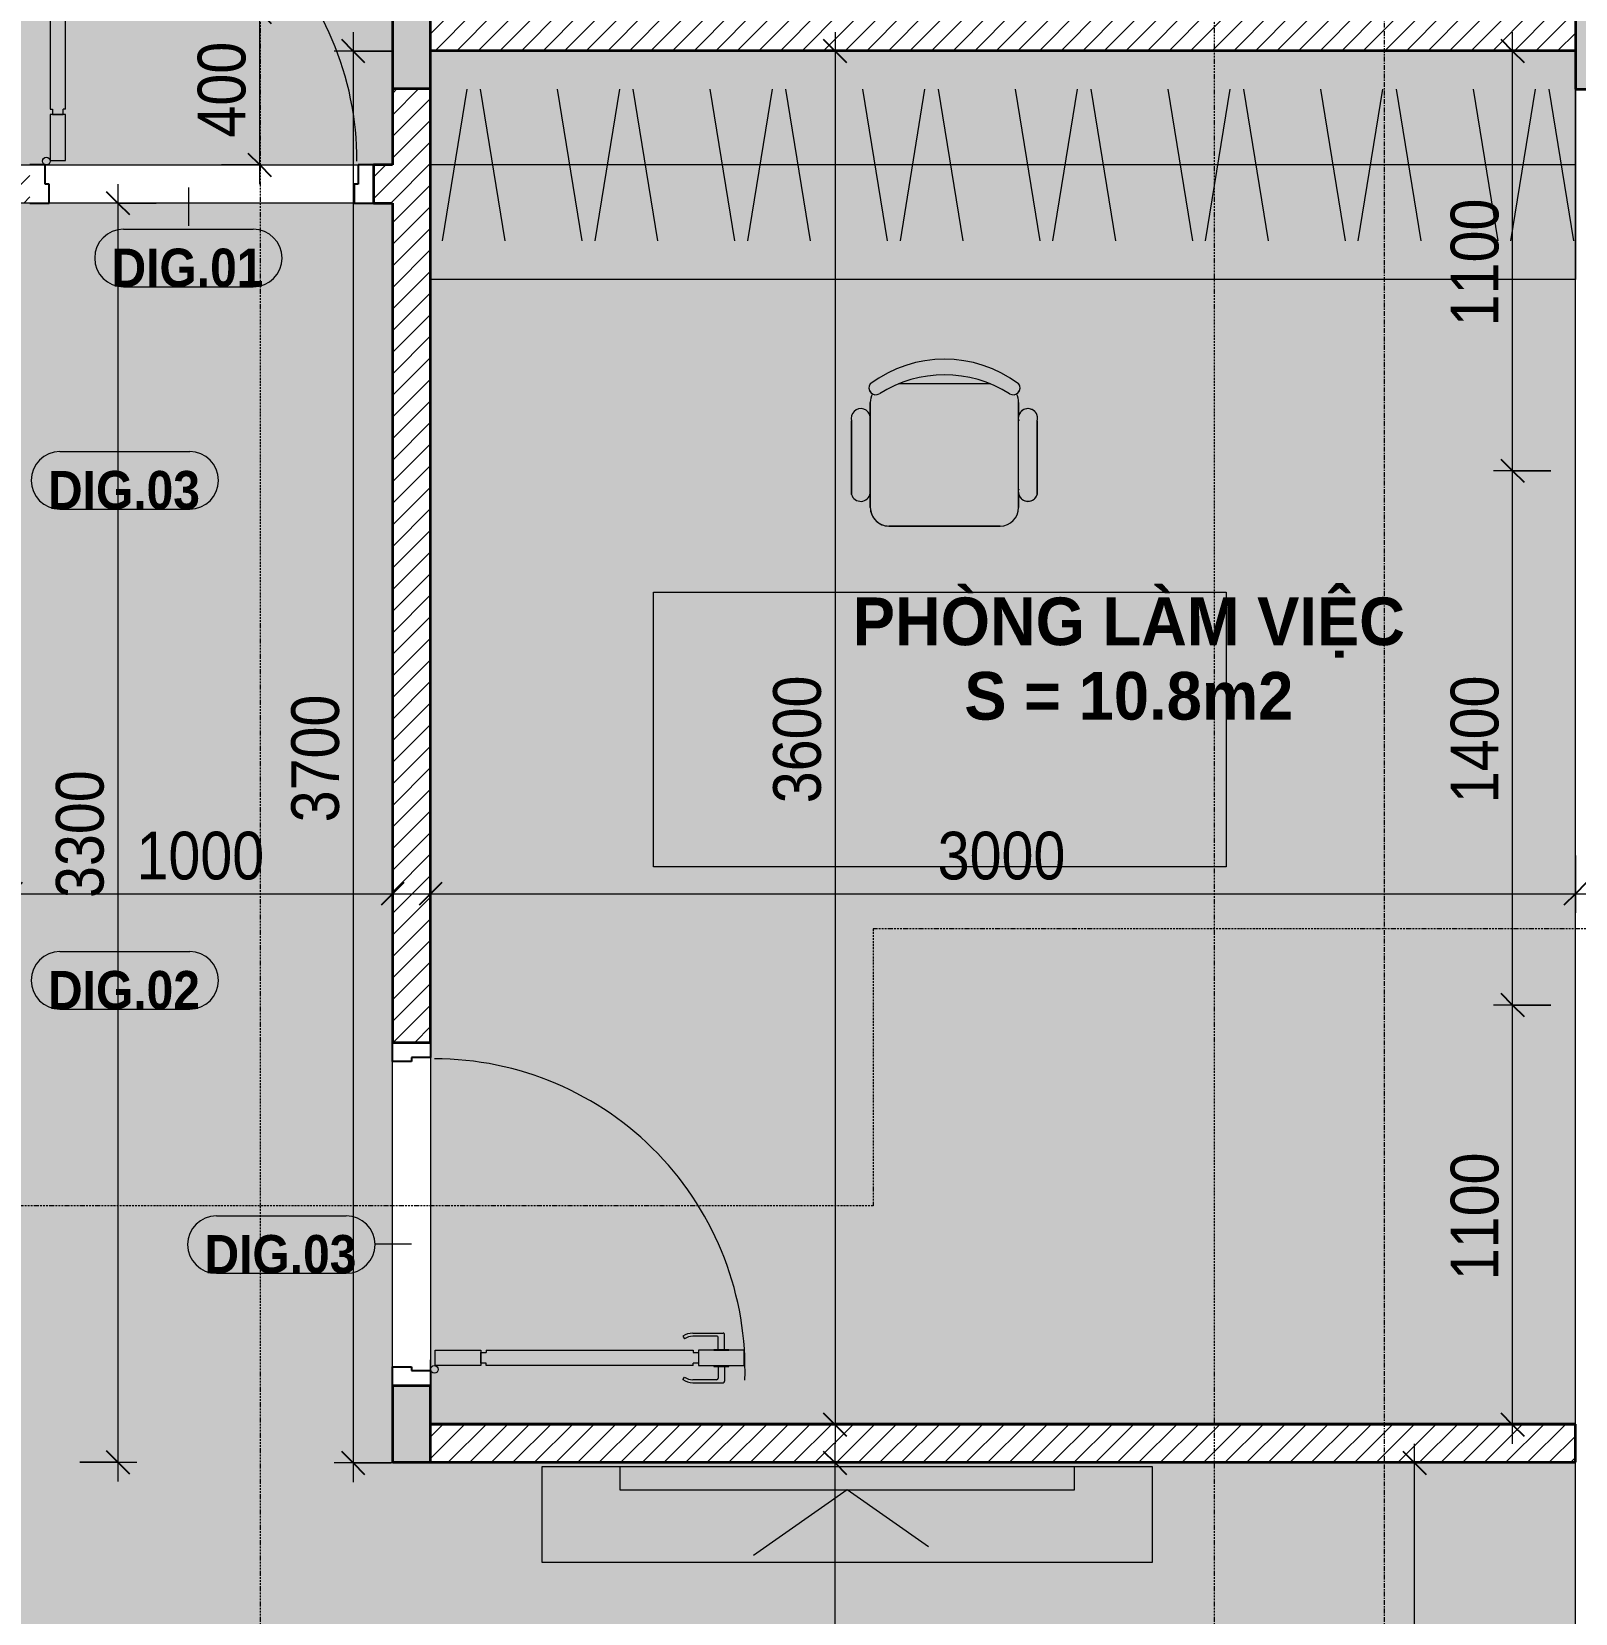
# Model space of a CAD drawing. Header units: millimetres. Extents: x 42054 to 236235, y 253 to 78637.
# Drawn here: x 49207 to 53253, y 64441 to 68586 of the extents above; entities that cross this region are included whole.
import ezdxf

# ---------------------------------------------------------------- set-up
doc = ezdxf.new("R2010")
doc.units = ezdxf.units.MM
doc.linetypes.add('Dash Dot 3_16_', pattern=[7.9375, 4.7625, -1.5875, 0, -1.5875])
doc.linetypes.add('Grid Line', pattern=[22.225, 12.7, -3.175, 3.175, -3.175])
for name, color, linetype, lineweight in [('0-1', 7, 'Continuous', 5), ('A-ANNO-DIMS', 211, 'Continuous', 9), ('A-ANNO-DIMS-50', 211, 'Continuous', 9), ('A-DETL-GENF-1', 7, 'Continuous', 18), ('A-DETL-GENF-5', 9, 'Continuous', 18), ('A-DETL-MEDM', 33, 'Continuous', 35), ('A-DETL-THIN', 151, 'Continuous', 18), ('A-DOOR', 31, 'Continuous', 18), ('A-DOOR-1', 7, 'Continuous', 18), ('A-DOOR-3', 10, 'Continuous', 25), ('A-DOOR-IDEN', 31, 'Continuous', 9), ('A-FLOR-2', 7, 'Continuous', 18), ('A-WALL-2', 250, 'Continuous', 35), ('A-WALL-3', 7, 'Continuous', 18), ('A-WALL-PATT-1', 9, 'Continuous', 18), ('G-ANNO-SYMB-1', 111, 'Dash Dot 3_16_', 18), ('G-ANNO-TEXT-1', 7, 'Continuous', 9), ('I-FURN', 30, 'Continuous', 18), ('I-FURN-1', 253, 'Continuous', 18), ('S-GRID-1', 1, 'Grid Line', 9)]:
    doc.layers.add(name, color=color, linetype=linetype, lineweight=lineweight)
doc.styles.add('Arial_B', font='arialbd.ttf', dxfattribs={"width": 0.9, "height": 100})
doc.styles.add('Arial_B_1', font='arialbd.ttf', dxfattribs={"width": 0.95, "height": 125})
doc.styles.add('UTM Avo', font='', dxfattribs={"width": 0.9, "height": 125})
doc.styles.get('UTM Avo').set_extended_font_data('UTM Avo')
doc.dimstyles.new('1_Dim_chi_tiet_2_5', dxfattribs={"dimscale": 304.8, "dimtxt": 124.912619, "dimasz": 0.19685, "dimexe": 0.164042, "dimexo": 0.0625, "dimgap": 0.016404, "dimtad": 1, "dimdec": 0, "dimrnd": 5, "dimzin": 0, "dimdsep": 46, "dimtxsty": 'UTM Avo', "dimblk1": 'OBLIQUE', "dimblk2": 'OBLIQUE', "dimsah": 1, "dimcen": 0.09, "dimdle": 0.164042, "dimazin": 0, "dimtfac": 1, "dimtdec": 4, "dimtix": 1, "dimtmove": 0, "dimatfit": 3, "dimfxl": 0.328084, "dimfxlon": 1, "dimtvp": 1, "dimtolj": 1, "dimtzin": 0, "dimarcsym": 2})
pattern_1 = [(45, (0, 0), (-28.284271, 28.284271), [])]

# ---------------------------------------------------------------- blocks, each defined once
blk = doc.blocks.new('DOOR_CW_01 CANH MO-PANEL KINH - DIW_01-900x2200-CỬA GỖ VÂN LAMINATE-553375-TKCS_CĂN HỘ LOẠI 1A - MẶT BẰNG')
at = {"layer": 'A-DETL-GENF-1'}
for p, q in [((-397, -182), (-397, -62)), ((-397, -62), (-357, -62)), ((-357, -62), (-357, -182)), ((-357, -182), (-397, -182)), ((-397, -196), (-391, -196)), ((-397, -738), (-397, -196)), ((-391, -196), (-391, -182)), ((-391, -182), (-363, -182)), ((-363, -182), (-363, -196)), ((-357, -196), (-363, -196)), ((-357, -196), (-357, -738)), ((-442, -737), (-442, -816.5)), ((-434, -799.5), (-434, -737)), ((-433.9, -711.2), (-427.3, -715.8)), ((-397, -738), (-391, -738)), ((-391, -752), (-391, -738)), ((-357, -738), (-363, -738)), ((-363, -738), (-363, -752)), ((-320.1, -711.2), (-326.7, -715.8)), ((-320, -799.5), (-320, -737)), ((-312, -737), (-312, -816.5)), ((-357, -752), (-397, -752)), ((-397, -752), (-397, -872)), ((-363, -752), (-391, -752)), ((-357, -872), (-357, -752)), ((-399, -820.5), (-438, -820.5)), ((-399, -803.5), (-430, -803.5)), ((-399, -792.2), (-399, -831.8)), ((-397, -792.2), (-399, -792.2)), ((-397, -792.2), (-397, -831.8)), ((-357, -792.2), (-357, -831.8)), ((-357, -792.2), (-355, -792.2)), ((-355, -792.2), (-355, -831.8)), ((-355, -803.5), (-324, -803.5)), ((-355, -820.5), (-316, -820.5)), ((-399, -831.8), (-397, -831.8)), ((-355, -831.8), (-357, -831.8)), ((-397, -872), (-357, -872))]:
    blk.add_line(p, q, dxfattribs=at)
blk.add_circle((-407, -60), 10, dxfattribs=at)
for centre, radius, start, end in [((-407, -60), 814, 268, 0), ((-397, -737), 45, 145, 180), ((-397, -737), 37, 145, 180), ((-357, -737), 37, 0, 35), ((-357, -737), 45, 360, 35), ((-438, -816.5), 4, 180, 270), ((-430, -799.5), 4, 180, 270), ((-324, -799.5), 4, 270, 0), ((-316, -816.5), 4, 270, 0)]:
    blk.add_arc(centre, radius, start, end, dxfattribs=at)
at = {"layer": 'A-DOOR-1'}
blk.add_line((-407, -50), (-382, -50), dxfattribs=at)
at = {"layer": 'A-DOOR-3'}
for p, q in [((-450, 50), (-400, 50)), ((-400, 50), (-400, 0)), ((400, 0), (400, 50)), ((400, 50), (450, 50)), ((-410, 0), (-410, -50)), ((-400, 0), (-410, 0)), ((410, 0), (400, 0)), ((410, -50), (410, 0)), ((-410, -50), (-450, -50)), ((450, -50), (410, -50))]:
    blk.add_line(p, q, dxfattribs=at)
blk = doc.blocks.new('TU DO LV A - TU DO LV A-451134-TKCS_CĂN HỘ LOẠI 1A - MẶT BẰNG')
at = {"layer": 'I-FURN'}
for p, q in [((0, 0), (3000, 0)), ((0, -498.4), (0, 0)), ((4.3, -101), (68.9, -499)), ((169, -101), (104.4, -499)), ((202.5, -101), (267.1, -499)), ((404.3, -101), (468.9, -499)), ((569, -101), (504.4, -499)), ((602.5, -101), (667.1, -499)), ((804.3, -101), (868.9, -499)), ((969, -101), (904.4, -499)), ((1002.5, -101), (1067.1, -499)), ((1204.3, -101), (1268.9, -499)), ((1369, -101), (1304.4, -499)), ((1402.5, -101), (1467.1, -499)), ((1604.3, -101), (1668.9, -499)), ((1769, -101), (1704.4, -499)), ((1802.5, -101), (1867.1, -499)), ((2004.3, -101), (2068.9, -499)), ((2169, -101), (2104.4, -499)), ((2202.5, -101), (2267.1, -499)), ((2404.3, -101), (2468.9, -499)), ((2569, -101), (2504.4, -499)), ((2602.5, -101), (2667.1, -499)), ((2804.3, -101), (2868.9, -499)), ((2969, -101), (2904.4, -499)), ((0, -300), (3000, -300))]:
    blk.add_line(p, q, dxfattribs=at)
at = {"layer": 'I-FURN-1'}
for p, q in [((0, 0), (3000, 0)), ((0, -498.4), (0, 0))]:
    blk.add_line(p, q, dxfattribs=at)
blk = doc.blocks.new('BAN LV A - BAN LV A_dwg_ban hoc2-348006-TKCS_CĂN HỘ LOẠI 1A - MẶT BẰNG')
at = {"layer": 'I-FURN'}
for p, q in [((145.8, 437.4), (-145.8, 437.4)), ((-194.4, 388.8), (-194.4, 113.4)), ((194.4, 113.4), (194.4, 388.8)), ((-243, 354.4), (-243, 162)), ((194.4, 351.4), (194.4, 150.8)), ((243.7, 162), (243.7, 354.4)), ((-120.5, 64.8), (120.5, 64.8))]:
    blk.add_line(p, q, dxfattribs=at)
at = {"layer": 'I-FURN', "flags": 128}
blk.add_lwpolyline([(-737.8, 610.5), (-737.8, 1330.5), (-154.9, 1330.5), (762.2, 1330.5), (762.2, 610.5)], close=True, dxfattribs=at)
at = {"layer": 'I-FURN'}
for centre, radius, start, end in [((-145.8, 388.8), 48.6, 90, 180), ((145.8, 388.8), 48.6, 360, 90), ((-218.7, 347.3), 25.3, 343.7398, 163.7398), ((219.4, 347.3), 25.3, 16.2602, 170.7054), ((-218.7, 154.9), 25.3, 163.7398, 16.2602), ((219.4, 154.9), 25.3, 189.2946, 16.2602), ((-180.2, 75.4), 17.8, 57.9726, 216.6901), ((-145.8, 113.4), 48.6, 180, 207.5844), ((0, 359.3), 318.2, 237.5758, 302.4242), ((180.2, 75.4), 17.8, 323.3099, 122.0274), ((145.8, 113.4), 48.6, 332.4156, 0), ((0, 324), 324, 233.1301, 306.8699)]:
    blk.add_arc(centre, radius, start, end, dxfattribs=at)
blk = doc.blocks.new('BAN LV A - BAN LV A_dwg-348005-TKCS_CĂN HỘ LOẠI 1A - MẶT BẰNG')
at = {"extrusion": (0, 0, -1), "zscale": -1, "rotation": 180}
blk.add_blockref('BAN LV A - BAN LV A_dwg_ban hoc2-348006-TKCS_CĂN HỘ LOẠI 1A - MẶT BẰNG', (-729, 1383.7), dxfattribs=at)
blk = doc.blocks.new('BAN LV A - BAN LV A-401069-TKCS_CĂN HỘ LOẠI 1A - MẶT BẰNG')
at = {"layer": 'I-FURN-1'}
for p, q in [((-8.8, -53.2), (1491.2, -53.2)), ((-8.8, -773.2), (-8.8, -53.2)), ((1491.2, -53.2), (1491.2, -773.2)), ((1491.2, -773.2), (-8.8, -773.2)), ((583.2, -946.3), (874.8, -946.3)), ((486, -1221.7), (486, -1029.3)), ((534.6, -1029.3), (534.6, -994.9)), ((923.4, -994.9), (923.4, -1032.3)), ((972.7, -1029.3), (972.7, -1221.7)), ((534.6, -1270.3), (534.6, -1235.9)), ((923.4, -1232.9), (923.4, -1270.3))]:
    blk.add_line(p, q, dxfattribs=at)
for centre, radius, start, end in [((583.2, -994.9), 48.6, 90, 180), ((874.8, -994.9), 48.6, 0, 90), ((510.3, -1036.4), 25.3, 16.2602, 163.7398), ((948.4, -1036.4), 25.3, 16.2602, 170.7054), ((510.3, -1228.8), 25.3, 163.7398, 343.7398), ((948.4, -1228.8), 25.3, 189.2946, 16.2602), ((583.2, -1270.3), 48.6, 180, 207.5844), ((874.8, -1270.3), 48.6, 332.4156, 0), ((548.9, -1308.3), 17.8, 119.404, 216.6901), ((729, -1059.7), 324, 233.1301, 306.8699), ((909.2, -1308.3), 17.8, 323.3099, 60.596)]:
    blk.add_arc(centre, radius, start, end, dxfattribs=at)
at = {"extrusion": (0, 0, -1), "zscale": -1, "rotation": 180}
blk.add_blockref('BAN LV A - BAN LV A_dwg-348005-TKCS_CĂN HỘ LOẠI 1A - MẶT BẰNG', (0, 0), dxfattribs=at)
blk = doc.blocks.new('RES_BAN AN - RES_BAN AN-850638-TKCS_CĂN HỘ LOẠI 1A - MẶT BẰNG')
at = {"layer": 'I-FURN-1'}
for p, q in [((1600, 0), (0, 0)), ((0, 0), (0, -250)), ((1600, -250), (1600, 0)), ((0, -250), (1600, -250))]:
    blk.add_line(p, q, dxfattribs=at)
blk = doc.blocks.new('KE TIVI-2 - KE TIVI-2-842843-TKCS_CĂN HỘ LOẠI 1A - MẶT BẰNG')
at = {"layer": 'I-FURN-1'}
for p, q in [((-595.6, 0), (-595.6, -60)), ((595.6, 0), (-595.6, 0)), ((595.6, -60), (595.6, 0)), ((-595.6, -60), (595.6, -60)), ((0, -60), (-245.7, -232.1)), ((213, -209.1), (0, -60))]:
    blk.add_line(p, q, dxfattribs=at)
blk = doc.blocks.new('DOOR_CW_01 CANH MO-PANEL KINH - DIG_01-900x2200-CỬA NHÔM KÍNH-400868-TKCS_CĂN HỘ LOẠI 1A - MẶT BẰNG')
at = {"layer": 'A-DETL-GENF-1'}
for p, q in [((-397, 872), (-357, 872)), ((-397, 752), (-397, 872)), ((-357, 872), (-357, 752)), ((-399, 831.8), (-397, 831.8)), ((-399, 792.2), (-399, 831.8)), ((-397, 792.2), (-397, 831.8)), ((-357, 792.2), (-357, 831.8)), ((-355, 831.8), (-357, 831.8)), ((-355, 792.2), (-355, 831.8)), ((-442, 737), (-442, 816.5)), ((-399, 820.5), (-438, 820.5)), ((-434, 799.5), (-434, 737)), ((-399, 803.5), (-430, 803.5)), ((-397, 792.2), (-399, 792.2)), ((-357, 792.2), (-355, 792.2)), ((-355, 820.5), (-316, 820.5)), ((-355, 803.5), (-324, 803.5)), ((-320, 799.5), (-320, 737)), ((-312, 737), (-312, 816.5)), ((-357, 752), (-397, 752)), ((-363, 752), (-391, 752)), ((-391, 752), (-391, 738)), ((-363, 738), (-363, 752)), ((-433.9, 711.2), (-427.3, 715.8)), ((-397, 738), (-391, 738)), ((-397, 738), (-397, 196)), ((-357, 738), (-363, 738)), ((-357, 196), (-357, 738)), ((-320.1, 711.2), (-326.7, 715.8)), ((-397, 196), (-391, 196)), ((-357, 182), (-397, 182)), ((-397, 182), (-397, 62)), ((-391, 196), (-391, 182)), ((-391, 182), (-363, 182)), ((-357, 196), (-363, 196)), ((-363, 182), (-363, 196)), ((-357, 62), (-357, 182)), ((-397, 62), (-357, 62))]:
    blk.add_line(p, q, dxfattribs=at)
blk.add_circle((-407, 60), 10, dxfattribs=at)
for centre, radius, start, end in [((-407, 60), 814, 360, 92), ((-438, 816.5), 4, 90, 180), ((-430, 799.5), 4, 90, 180), ((-324, 799.5), 4, 360, 90), ((-316, 816.5), 4, 0, 90), ((-397, 737), 45, 180, 215), ((-397, 737), 37, 180, 215), ((-357, 737), 37, 325, 0), ((-357, 737), 45, 325, 0)]:
    blk.add_arc(centre, radius, start, end, dxfattribs=at)
at = {"layer": 'A-DOOR-1'}
blk.add_line((-407, 50), (-382, 50), dxfattribs=at)
at = {"layer": 'A-DOOR-3'}
for p, q in [((-410, 50), (-450, 50)), ((-410, 0), (-410, 50)), ((450, 50), (410, 50)), ((410, 50), (410, 0)), ((-400, 0), (-410, 0)), ((-400, -50), (-400, 0)), ((410, 0), (400, 0)), ((400, 0), (400, -50)), ((-450, -50), (-400, -50)), ((400, -50), (450, -50))]:
    blk.add_line(p, q, dxfattribs=at)
blk = doc.blocks.new('NCV_TKTC_TANG 1_rvt-1-TKCS_CĂN HỘ LOẠI 1A - MẶT BẰNG')
at = {"layer": 'A-WALL-PATT-1'}
h = blk.add_hatch(dxfattribs=at)
h.set_pattern_fill('FP_1', color=256, style=0, pattern_type=2)
h.set_pattern_definition(pattern_1)
h.paths.add_polyline_path([(52896.9, 68536.9), (53252.6, 68536.9), (53252.6, 68636.9), (50252.6, 68636.9), (50252.6, 68536.9), (52627.6, 68536.9)])
h = blk.add_hatch(dxfattribs=at)
h.set_pattern_fill('FP_1', color=256, style=0, pattern_type=2)
h.set_pattern_definition(pattern_1)
h.paths.add_polyline_path([(50252.5, 65937.4), (50252.6, 65937.4), (50252.5, 68436.9), (50152.6, 68436.9), (50153, 65937.4)])
h = blk.add_hatch(dxfattribs=at)
h.set_pattern_fill('FP_1', color=256, style=0, pattern_type=2)
h.set_pattern_definition(pattern_1)
h.paths.add_polyline_path([(50152.6, 68136.9), (50152.4, 68236.9), (50102.6, 68236.9), (50102.6, 68136.9), (50123.2, 68136.9)])
h.paths.add_polyline_path([(49152.9, 68136.9), (49202.6, 68136.9), (49202.6, 68236.9), (49152.6, 68236.9), (49152.6, 68136.9)])
h = blk.add_hatch(dxfattribs=at)
h.set_pattern_fill('FP_1', color=256, style=0, pattern_type=2)
h.set_pattern_definition(pattern_1)
h.paths.add_polyline_path([(52602.5, 64836.9), (53252.6, 64836.9), (53252.6, 64936.9), (50252.6, 64936.9), (50252.6, 64836.9), (52522.1, 64836.9)])
at = {"layer": 'A-FLOR-2'}
for p, q in [((50052.6, 68136.9), (49252.6, 68136.9)), ((53252.6, 64936.9), (53252.6, 67936.9)), ((50152.6, 65087.4), (50152.6, 65887.4)), ((50252.6, 65897.4), (50252.6, 65077.4)), ((53252.6, 61961.9), (53252.6, 64836.9))]:
    blk.add_line(p, q, dxfattribs=at)
at = {"layer": 'A-WALL-2'}
for p, q in [((50252.6, 68536.9), (53252.6, 68536.9)), ((50152.6, 68436.9), (50152.6, 68236.9)), ((50252.6, 65937.4), (50252.6, 68436.9)), ((50152.6, 68236.9), (50102.6, 68236.9)), ((50102.6, 68236.9), (50102.6, 68136.9)), ((50102.6, 68136.9), (50152.6, 68136.9)), ((50152.6, 68136.9), (50152.6, 65937.4)), ((50152.6, 65937.4), (50252.6, 65937.4)), ((53252.6, 64936.9), (50252.6, 64936.9)), ((53252.6, 64836.9), (53252.6, 64936.9)), ((50252.6, 64836.9), (53252.6, 64836.9))]:
    blk.add_line(p, q, dxfattribs=at)
at = {"layer": 'A-WALL-3'}
for p, q in [((49242.6, 68236.9), (50062.6, 68236.9)), ((50052.6, 68136.9), (49252.6, 68136.9)), ((50152.6, 65087.4), (50152.6, 65887.4)), ((50252.6, 65897.4), (50252.6, 65077.4))]:
    blk.add_line(p, q, dxfattribs=at)
at = {"layer": 'A-DOOR'}
blk.add_blockref('DOOR_CW_01 CANH MO-PANEL KINH - DIG_01-900x2200-CỬA NHÔM KÍNH-400868-TKCS_CĂN HỘ LOẠI 1A - MẶT BẰNG', (49652.6, 68186.9), dxfattribs=at)
at = {"layer": 'A-DOOR', "rotation": 90.00000000000118}
blk.add_blockref('DOOR_CW_01 CANH MO-PANEL KINH - DIW_01-900x2200-CỬA GỖ VÂN LAMINATE-553375-TKCS_CĂN HỘ LOẠI 1A - MẶT BẰNG', (50202.6, 65487.4), dxfattribs=at)
at = {"layer": 'I-FURN', "rotation": 180}
for name, p in [('TU DO LV A - TU DO LV A-451134-TKCS_CĂN HỘ LOẠI 1A - MẶT BẰNG', (53252.6, 67936.9)), ('BAN LV A - BAN LV A-401069-TKCS_CĂN HỘ LOẠI 1A - MẶT BẰNG', (52328.3, 66344.2))]:
    blk.add_blockref(name, p, dxfattribs=at)
at = {"layer": 'I-FURN'}
for name, p in [('RES_BAN AN - RES_BAN AN-850638-TKCS_CĂN HỘ LOẠI 1A - MẶT BẰNG', (50544.3, 64824.9)), ('KE TIVI-2 - KE TIVI-2-842843-TKCS_CĂN HỘ LOẠI 1A - MẶT BẰNG', (51344.3, 64824.9))]:
    blk.add_blockref(name, p, dxfattribs=at)
blk = doc.blocks.new('DIMBLOCK15-TKCS_CĂN HỘ LOẠI 1A - MẶT BẰNG')
at = {"layer": 'A-ANNO-DIMS-50'}
for p, q in [((51312.6, 61786.9), (51312.6, 64885.3)), ((51212.6, 64835.3), (51362.6, 64835.3)), ((51312.6, 64835.3), (51212.6, 64835.3)), ((51212.6, 61836.9), (51362.6, 61836.9)), ((51312.6, 61836.9), (51212.6, 61836.9))]:
    blk.add_line(p, q, dxfattribs=at)
at = {"layer": 'A-ANNO-DIMS-50', "lineweight": 25}
for p, q in [((51312.6, 64835.3), (51282.6, 64865.3)), ((51312.6, 64835.3), (51342.6, 64805.3)), ((51312.6, 61836.9), (51282.6, 61866.9)), ((51312.6, 61836.9), (51342.6, 61806.9))]:
    blk.add_line(p, q, dxfattribs=at)
at = {"layer": 'A-ANNO-DIMS-50', "color": 0, "insert": (51150.3, 63164.9), "char_height": 125, "width": 410.824, "attachment_point": 1, "rotation": 90, "line_spacing_factor": 1.110334, "style": 'UTM Avo'}
blk.add_mtext('3000', dxfattribs=at)
blk = doc.blocks.new('_Oblique')
at = {"color": 0, "linetype": 'ByBlock', "lineweight": -2}
blk.add_line((-0.5, -0.5), (0.5, 0.5), dxfattribs=at)
blk = doc.blocks.new('DIMBLOCK16-TKCS_CĂN HỘ LOẠI 1A - MẶT BẰNG')
at = {"layer": 'A-ANNO-DIMS-50'}
for p, q in [((49152.9, 66427.1), (49152.9, 66277.1)), ((49152.9, 66327.1), (49152.9, 66427.1)), ((50153, 66427.1), (50153, 66277.1)), ((50153, 66327.1), (50153, 66427.1)), ((49102.9, 66327.1), (50203, 66327.1))]:
    blk.add_line(p, q, dxfattribs=at)
at = {"layer": 'A-ANNO-DIMS-50', "lineweight": 25}
for p, q in [((49152.9, 66327.1), (49122.9, 66297.1)), ((49152.9, 66327.1), (49182.9, 66357.1)), ((50153, 66327.1), (50123, 66297.1)), ((50153, 66327.1), (50183, 66357.1))]:
    blk.add_line(p, q, dxfattribs=at)
at = {"layer": 'A-ANNO-DIMS-50', "color": 0, "insert": (49481.8, 66489.5), "char_height": 125, "width": 410.824, "attachment_point": 1, "line_spacing_factor": 1.110334, "style": 'UTM Avo'}
blk.add_mtext('1000', dxfattribs=at)
blk = doc.blocks.new('DIMBLOCK18-TKCS_CĂN HỘ LOẠI 1A - MẶT BẰNG')
at = {"layer": 'A-ANNO-DIMS-50'}
for p, q in [((50252.5, 66427.1), (50252.5, 66277.1)), ((50252.5, 66327.1), (50252.5, 66427.1)), ((53252.6, 66427.1), (53252.6, 66277.1)), ((53252.6, 66327.1), (53252.6, 66427.1)), ((50202.5, 66327.1), (53302.6, 66327.1))]:
    blk.add_line(p, q, dxfattribs=at)
at = {"layer": 'A-ANNO-DIMS-50', "lineweight": 25}
for p, q in [((50252.5, 66327.1), (50222.5, 66297.1)), ((50252.5, 66327.1), (50282.5, 66357.1)), ((53252.6, 66327.1), (53222.6, 66297.1)), ((53252.6, 66327.1), (53282.6, 66357.1))]:
    blk.add_line(p, q, dxfattribs=at)
at = {"layer": 'A-ANNO-DIMS-50', "color": 0, "insert": (51581.4, 66489.5), "char_height": 125, "width": 410.824, "attachment_point": 1, "line_spacing_factor": 1.110334, "style": 'UTM Avo'}
blk.add_mtext('3000', dxfattribs=at)
blk = doc.blocks.new('DIMBLOCK26-TKCS_CĂN HỘ LOẠI 1A - MẶT BẰNG')
at = {"layer": 'A-ANNO-DIMS-50', "lineweight": 25}
for p, q in [((51312.6, 68535.3), (51282.6, 68565.3)), ((51312.6, 68535.3), (51342.6, 68505.3)), ((51312.6, 64935.3), (51282.6, 64965.3)), ((51312.6, 64935.3), (51342.6, 64905.3))]:
    blk.add_line(p, q, dxfattribs=at)
at = {"layer": 'A-ANNO-DIMS-50'}
for p, q in [((51312.6, 68585.3), (51312.6, 64885.3)), ((51412.6, 68535.3), (51262.6, 68535.3)), ((51312.6, 68535.3), (51412.6, 68535.3)), ((51412.6, 64935.3), (51262.6, 64935.3)), ((51312.6, 64935.3), (51412.6, 64935.3))]:
    blk.add_line(p, q, dxfattribs=at)
at = {"layer": 'A-ANNO-DIMS-50', "color": 0, "insert": (51150.3, 66564.1), "char_height": 125, "width": 410.824, "attachment_point": 1, "rotation": 90, "line_spacing_factor": 1.110334, "style": 'UTM Avo'}
blk.add_mtext('3600', dxfattribs=at)
blk = doc.blocks.new('DIMBLOCK30-TKCS_CĂN HỘ LOẠI 1A - MẶT BẰNG')
at = {"layer": 'A-ANNO-DIMS-50', "lineweight": 25}
for p, q in [((50049.8, 68535.3), (50019.8, 68565.3)), ((50049.8, 68535.3), (50079.8, 68505.3)), ((50049.8, 64835.3), (50019.8, 64865.3)), ((50049.8, 64835.3), (50079.8, 64805.3))]:
    blk.add_line(p, q, dxfattribs=at)
at = {"layer": 'A-ANNO-DIMS-50'}
for p, q in [((50049.8, 68585.3), (50049.8, 64785.3)), ((50149.8, 68535.3), (49999.8, 68535.3)), ((50049.8, 68535.3), (50149.8, 68535.3)), ((50149.8, 64835.3), (49999.8, 64835.3)), ((50049.8, 64835.3), (50149.8, 64835.3))]:
    blk.add_line(p, q, dxfattribs=at)
at = {"layer": 'A-ANNO-DIMS-50', "color": 0, "insert": (49887.4, 66514.1), "char_height": 125, "width": 410.824, "attachment_point": 1, "rotation": 90, "line_spacing_factor": 1.110334, "style": 'UTM Avo'}
blk.add_mtext('3700', dxfattribs=at)
blk = doc.blocks.new('DIMBLOCK37-TKCS_CĂN HỘ LOẠI 1A - MẶT BẰNG')
at = {"layer": 'A-ANNO-DIMS-50', "lineweight": 25}
for p, q in [((49433.1, 68136.9), (49403.1, 68166.9)), ((49433.1, 68136.9), (49463.1, 68106.9)), ((49433.1, 64836.9), (49403.1, 64866.9)), ((49433.1, 64836.9), (49463.1, 64806.9))]:
    blk.add_line(p, q, dxfattribs=at)
at = {"layer": 'A-ANNO-DIMS-50'}
for p, q in [((49433.1, 68186.9), (49433.1, 64786.9)), ((49533.1, 68136.9), (49383.1, 68136.9)), ((49433.1, 68136.9), (49533.1, 68136.9)), ((49333.1, 64836.9), (49483.1, 64836.9)), ((49433.1, 64836.9), (49333.1, 64836.9))]:
    blk.add_line(p, q, dxfattribs=at)
at = {"layer": 'A-ANNO-DIMS-50', "color": 0, "insert": (49270.7, 66315.8), "char_height": 125, "width": 410.824, "attachment_point": 1, "rotation": 90, "line_spacing_factor": 1.110334, "style": 'UTM Avo'}
blk.add_mtext('3300', dxfattribs=at)
blk = doc.blocks.new('DIMBLOCK44-TKCS_CĂN HỘ LOẠI 1A - MẶT BẰNG')
at = {"layer": 'A-ANNO-DIMS-50'}
for p, q in [((52831.3, 61961.9), (52831.3, 64885.3)), ((52731.3, 64835.3), (52881.3, 64835.3)), ((52831.3, 64835.3), (52731.3, 64835.3)), ((52731.3, 61961.9), (52881.3, 61961.9)), ((52831.3, 61961.9), (52731.3, 61961.9))]:
    blk.add_line(p, q, dxfattribs=at)
at = {"layer": 'A-ANNO-DIMS-50', "lineweight": 25}
for p, q in [((52831.3, 64835.3), (52801.3, 64865.3)), ((52831.3, 64835.3), (52861.3, 64805.3)), ((52831.3, 61961.9), (52801.3, 61991.9)), ((52831.3, 61961.9), (52861.3, 61931.9))]:
    blk.add_line(p, q, dxfattribs=at)
at = {"layer": 'A-ANNO-DIMS-50', "color": 0, "insert": (52668.9, 63227.4), "char_height": 125, "width": 410.824, "attachment_point": 1, "rotation": 90, "line_spacing_factor": 1.110334, "style": 'UTM Avo'}
blk.add_mtext('2875', dxfattribs=at)
blk = doc.blocks.new('DIMBLOCK49-TKCS_CĂN HỘ LOẠI 1A - MẶT BẰNG')
at = {"layer": 'A-ANNO-DIMS-50'}
for p, q in [((53188.2, 66035.3), (53038.2, 66035.3)), ((53088.2, 64885.3), (53088.2, 66035.3)), ((53088.2, 66035.3), (53188.2, 66035.3)), ((52988.2, 64935.3), (53138.2, 64935.3)), ((53088.2, 64935.3), (52988.2, 64935.3))]:
    blk.add_line(p, q, dxfattribs=at)
at = {"layer": 'A-ANNO-DIMS-50', "lineweight": 25}
for p, q in [((53088.2, 66035.3), (53058.2, 66065.3)), ((53088.2, 66035.3), (53118.2, 66005.3)), ((53088.2, 64935.3), (53058.2, 64965.3)), ((53088.2, 64935.3), (53118.2, 64905.3))]:
    blk.add_line(p, q, dxfattribs=at)
at = {"layer": 'A-ANNO-DIMS-50', "color": 0, "insert": (52925.9, 65314.1), "char_height": 125, "width": 410.824, "attachment_point": 1, "rotation": 90, "line_spacing_factor": 1.110334, "style": 'UTM Avo'}
blk.add_mtext('1100', dxfattribs=at)
blk = doc.blocks.new('DIMBLOCK50-TKCS_CĂN HỘ LOẠI 1A - MẶT BẰNG')
at = {"layer": 'A-ANNO-DIMS-50', "lineweight": 25}
for p, q in [((53088.2, 67435.3), (53058.2, 67465.3)), ((53088.2, 67435.3), (53118.2, 67405.3)), ((53088.2, 66035.3), (53058.2, 66065.3)), ((53088.2, 66035.3), (53118.2, 66005.3))]:
    blk.add_line(p, q, dxfattribs=at)
at = {"layer": 'A-ANNO-DIMS-50'}
for p, q in [((53188.2, 67435.3), (53038.2, 67435.3)), ((53088.2, 66035.3), (53088.2, 67435.3)), ((53088.2, 67435.3), (53188.2, 67435.3)), ((53188.2, 66035.3), (53038.2, 66035.3)), ((53088.2, 66035.3), (53188.2, 66035.3))]:
    blk.add_line(p, q, dxfattribs=at)
at = {"layer": 'A-ANNO-DIMS-50', "color": 0, "insert": (52925.9, 66564.1), "char_height": 125, "width": 410.824, "attachment_point": 1, "rotation": 90, "line_spacing_factor": 1.110334, "style": 'UTM Avo'}
blk.add_mtext('1400', dxfattribs=at)
blk = doc.blocks.new('DIMBLOCK51-TKCS_CĂN HỘ LOẠI 1A - MẶT BẰNG')
at = {"layer": 'A-ANNO-DIMS-50', "lineweight": 25}
for p, q in [((53088.2, 68535.3), (53058.2, 68565.3)), ((53088.2, 68535.3), (53118.2, 68505.3)), ((53088.2, 67435.3), (53058.2, 67465.3)), ((53088.2, 67435.3), (53118.2, 67405.3))]:
    blk.add_line(p, q, dxfattribs=at)
at = {"layer": 'A-ANNO-DIMS-50'}
for p, q in [((53088.2, 67435.3), (53088.2, 68585.3)), ((52988.2, 68535.3), (53138.2, 68535.3)), ((53088.2, 68535.3), (52988.2, 68535.3)), ((53188.2, 67435.3), (53038.2, 67435.3)), ((53088.2, 67435.3), (53188.2, 67435.3))]:
    blk.add_line(p, q, dxfattribs=at)
at = {"layer": 'A-ANNO-DIMS-50', "color": 0, "insert": (52925.9, 67814.1), "char_height": 125, "width": 410.824, "attachment_point": 1, "rotation": 90, "line_spacing_factor": 1.110334, "style": 'UTM Avo'}
blk.add_mtext('1100', dxfattribs=at)
blk = doc.blocks.new('DIMBLOCK52-TKCS_CĂN HỘ LOẠI 1A - MẶT BẰNG')
at = {"layer": 'A-ANNO-DIMS-50', "lineweight": 25}
for p, q in [((49804.7, 68637.3), (49774.7, 68667.3)), ((49804.7, 68637.3), (49834.7, 68607.3)), ((49804.7, 68236.9), (49774.7, 68266.9)), ((49804.7, 68236.9), (49834.7, 68206.9))]:
    blk.add_line(p, q, dxfattribs=at)
at = {"layer": 'A-ANNO-DIMS-50'}
for p, q in [((49904.7, 68637.3), (49754.7, 68637.3)), ((49804.7, 68186.9), (49804.7, 68637.3)), ((49804.7, 68637.3), (49904.7, 68637.3)), ((49704.7, 68236.9), (49854.7, 68236.9)), ((49804.7, 68236.9), (49704.7, 68236.9))]:
    blk.add_line(p, q, dxfattribs=at)
at = {"layer": 'A-ANNO-DIMS-50', "color": 0, "insert": (49642.3, 68308.7), "char_height": 125, "width": 308.118, "attachment_point": 1, "rotation": 90, "line_spacing_factor": 1.110334, "style": 'UTM Avo'}
blk.add_mtext('400', dxfattribs=at)
blk = doc.blocks.new('STN_Door Tag - STN_Door Tag-1788670-TKCS_CĂN HỘ LOẠI 1A - MẶT BẰNG')
at = {"layer": 'A-DOOR-IDEN'}
for p, q in [((-3.37, 1.495), (3.431, 1.495)), ((-3.37, -1.524), (3.431, -1.524))]:
    blk.add_line(p, q, dxfattribs=at)
for centre, start, end in [((-3.37, -0.015), 90, 270), ((3.431, -0.015), 270, 90)]:
    blk.add_arc(centre, 1.509, start, end, dxfattribs=at)

msp = doc.modelspace()

# ---------------------------------------------------------------- hatches: boundary and pattern name
at = {"layer": 'A-DETL-GENF-1'}
h = msp.add_hatch(color=256, dxfattribs=at)
h.paths.add_polyline_path([(50152.6, 68236.9), (50152.6, 68637.3), (53352.6, 68637.3), (53352.6, 69761.9), (52752.6, 69761.9), (52752.6, 69837.3), (49352.6, 69836.9), (49352.6, 69761.9), (49152.9, 69761.9), (49153, 68236.9), (50152.6, 68236.9)])
h.paths.add_polyline_path([(52694.4, 69695.8), (52681.9, 69697.5), (52670.3, 69702.3), (52660.3, 69709.9), (52652.4, 69720.5), (52647.8, 69731.5), (52646.2, 69744), (52649.4, 69744), (52651.2, 69731.5), (52656.3, 69720.3), (52662.5, 69712.2), (52671.9, 69705), (52682.7, 69700.5), (52694.4, 69699), (52706.8, 69700.9), (52718.4, 69706.2), (52726.2, 69712.2), (52733.3, 69721.5), (52737.8, 69732.3), (52739.4, 69744), (52742.5, 69744), (52740.9, 69731.5), (52736.1, 69719.9), (52728.4, 69709.9), (52716.9, 69701.6), (52706, 69697.4)])
for points in [[(50301.7, 64935.3), (53252.6, 64935.3), (53252.6, 68535.3), (50252.6, 68535.3), (50252.6, 64935.3)], [(48024.6, 61836.9), (52602.6, 61836.9), (52602.6, 61961.9), (53252.6, 61961.9), (53252.2, 64835.3), (50153, 64835.3), (50152.6, 68136.9), (49152.9, 68136.9), (49152.6, 64835.3), (44652.5, 64835.3), (44652.6, 61961.9), (45752.6, 61961.9), (45752.6, 61836.9), (47681.8, 61836.9)]]:
    msp.add_hatch(color=256, dxfattribs=at).paths.add_polyline_path(points)
at = {"layer": 'A-DETL-GENF-5'}
h = msp.add_hatch(dxfattribs=at)
h.set_pattern_fill('FP_2', color=256, style=0, pattern_type=2)
h.set_pattern_definition([(50, (0, 0), (364.3679, -31.8783), [38.1, -419.1]), (355, (0, 0), (-70.4859, 382.1133), [30.48, -335.28]), (100.451, (30.36, -2.66), (293.885, 350.2334), [32.38, -356.18]), (46.184, (0, 101.6), (542.1585, -84.0858), [57.15, -628.65]), (96.636, (45.2, 94.6), (474.805, 494.8554), [48.57, -534.27]), (351.184, (0, 101.6), (474.8102, 494.85), [45.72, -502.92]), (21, (50.8, 76.2), (303.2285, -204.5305), [38.1, -419.1]), (326, (50.8, 76.2), (123.6039, 368.376), [30.48, -335.28]), (71.451, (76.07, 59.16), (426.8341, 163.8427), [32.38, -356.18]), (37.5, (0, 0), (6.17665, 169.11015), [3.353, -327.863, 3.353, -337.007, -336.55]), (37.5, (0, 0), (6.17665, 169.11015), [-671.576, 3.353, -333.197]), (7.5, (0, 0), (133.63888, 200.3615), [3.353, -190.703, 3.353, -320.243, -128.27]), (7.5, (0, 0), (133.63888, 200.3615), [-517.652, 3.353, -124.917]), (327.5, (-113.28, 0), (271.18182, -11.45836), [3.353, -123.647, 3.353, -392.887, -525.78]), (327.5, (-113.28, 0), (271.18182, -11.45836), [-523.24, 3.353, -522.427]), (317.5, (-164.08, 0), (296.2585, 50.85285), [3.353, -161.747, 3.353, -259.791, -373.38]), (317.5, (-164.08, 0), (296.2585, 50.85285), [-428.244, 3.353, -370.027]), (45, (0, 0), (-125.7236, 125.7236), []), (45, (0, 190.5), (-125.7236, 125.7236), [])])
h.paths.add_polyline_path([(44464.8, 61511.9), (45752.6, 61512.1), (45752.6, 61961.9), (44452.6, 61961.9), (44452.6, 61511.9)])
h.paths.add_polyline_path([(53377.6, 61511.9), (53452.6, 61512.1), (53452.6, 61961.9), (52602.6, 61961.9), (52602.6, 61511.9), (53271.6, 61511.9)])
h.paths.add_polyline_path([(54552.6, 61511.9), (54652.6, 61512), (54652.6, 61711.9), (54452.6, 61711.9), (54452.6, 61511.9)])
h.paths.add_polyline_path([(49151.8, 61635.3), (49152.9, 61635.4), (49152.9, 61835.3), (48952.9, 61835.3), (48952.9, 61635.3), (49052.6, 61635.3)])
h.paths.add_polyline_path([(53271.6, 64058.6), (53452.6, 64058.6), (53452.6, 64258.6), (53252.6, 64258.6), (53252.6, 64058.6)])
h.paths.add_polyline_path([(54452.6, 64061.9), (54652.6, 64061.9), (54652.6, 64258.6), (54452.6, 64258.6)])
h.paths.add_polyline_path([(44652.6, 64835.3), (44652.6, 65035.3), (44452.6, 65035.3), (44452.6, 64835.3), (44652.6, 64835.3)])
h.paths.add_polyline_path([(49052.6, 64836.9), (49152.6, 64836.9), (49152.6, 65036.9), (49052.6, 65036.9), (49052.6, 64841.1)])
h.paths.add_polyline_path([(50252.6, 64836.9), (50252.6, 64836.9), (50252.5, 65037.4), (50152.6, 65037.4), (50152.6, 64836.9)])
h.paths.add_polyline_path([(46652.6, 64836.9), (46752.6, 64836.9), (46752.6, 65036.9), (46652.6, 65036.9), (46652.6, 64932.2)])
h.paths.add_polyline_path([(49152.6, 68136.9), (49152.6, 68336.9), (49052.6, 68336.9), (49052.6, 68136.9), (49127.6, 68136.9)])
h.paths.add_polyline_path([(53252.6, 68435.3), (53452.7, 68435.3), (53452.6, 68636.9), (53252.6, 68636.9), (53252.6, 68435.3)])
h.paths.add_polyline_path([(50252.6, 68436.9), (50252.6, 68637.3), (50152.6, 68636.9), (50152.6, 68436.9), (50227.6, 68436.9)])
h.paths.add_polyline_path([(49115.1, 69761.9), (49352.6, 69761.9), (49352.6, 70061.9), (48752.6, 70061.9), (48752.6, 69761.9), (49053, 69761.9)])
h.paths.add_polyline_path([(52896.9, 69761.9), (53602.6, 69761.9), (53602.6, 70111.9), (52752.6, 70111.8), (52752.6, 69761.9)])
h.paths.add_polyline_path([(45641.6, 69761.9), (45752.6, 69762.1), (45752.6, 70111.9), (44452.6, 70111.9), (44452.6, 69761.9), (45026.3, 69761.9)])
h.paths.add_polyline_path([(54919.4, 69763.6), (54952.6, 69763.6), (54952.6, 69961.9), (54552.6, 69961.8), (54552.6, 69763.6), (54770.8, 69763.6)])

# ---------------------------------------------------------------- linework, layer by layer
at = {"layer": 'A-DETL-MEDM'}
for p, q in [((50152.6, 68637.3), (50152.6, 68436.9)), ((50252.6, 68436.9), (50252.6, 68637.3)), ((53252.6, 68636.9), (53252.6, 68435.3)), ((50152.6, 68436.9), (50252.6, 68436.9)), ((53252.6, 68435.3), (53452.7, 68435.3)), ((50252.6, 65037.4), (50152.6, 65037.4)), ((50152.6, 65037.4), (50152.6, 64836.9)), ((50252.6, 64836.9), (50252.6, 65037.4)), ((50152.6, 64836.9), (50252.6, 64836.9))]:
    msp.add_line(p, q, dxfattribs=at)
at = {"layer": 'A-DETL-THIN'}
for p, q in [((53252.6, 68535.3), (50252.6, 68535.3)), ((50152.6, 68236.9), (50152.6, 68436.9)), ((50252.5, 68436.9), (50252.5, 65037.4)), ((53252.6, 64935.3), (53252.6, 68435.3)), ((49152.9, 68236.9), (50152.6, 68236.9)), ((50153, 68136.9), (49152.9, 68136.9)), ((50153, 65037.4), (50153, 68136.9)), ((50252.6, 64935.3), (53252.6, 64935.3)), ((50153, 64835.3), (50153, 64836.9)), ((53252.6, 64835.3), (50153, 64835.3)), ((53252.6, 61961.9), (53252.6, 64835.3))]:
    msp.add_line(p, q, dxfattribs=at)
at = {"layer": 'A-DOOR-IDEN'}
for p, q in [((49617.8, 68177.8), (49617.8, 68077.7)), ((50202.7, 65408.2), (50106.9, 65408.2))]:
    msp.add_line(p, q, dxfattribs=at)
at = {"layer": 'G-ANNO-SYMB-1'}
for p, q in [((49805.9, 72163.9), (49805.9, 59626.3)), ((52305.9, 72163.9), (52305.9, 59626.3)), ((51412, 66234.8), (51412, 65509)), ((55820.1, 66234.8), (51412, 66234.8)), ((51412, 65509), (42778.6, 65509))]:
    msp.add_line(p, q, dxfattribs=at)
at = {"layer": 'S-GRID-1'}
msp.add_line((52752.6, 61240.5), (52752.6, 70479.1), dxfattribs=at)

# ---------------------------------------------------------------- block references
at = {"layer": '0-1'}
msp.add_blockref('NCV_TKTC_TANG 1_rvt-1-TKCS_CĂN HỘ LOẠI 1A - MẶT BẰNG', (0, 0), dxfattribs=at)
at = {"layer": 'A-DOOR-IDEN', "xscale": 49.99999999999998, "yscale": 49.99999999999998, "zscale": 49.99999999999998}
for p in [(49616.3, 67993.7), (49449.8, 67410.9), (49449.8, 66100.6), (49859.9, 65408.4)]:
    msp.add_blockref('STN_Door Tag - STN_Door Tag-1788670-TKCS_CĂN HỘ LOẠI 1A - MẶT BẰNG', p, dxfattribs=at)

# ---------------------------------------------------------------- texts
at = {"layer": 'A-DOOR-IDEN', "char_height": 100, "width": 407.7, "attachment_point": 5, "line_spacing_factor": 0.936439, "style": 'Arial_B'}
for s, insert in [('\\pt2.25,4.5,6.75,9,11.25,13.5,15.75,18,20.25,22.5,24.75,27,29.25,31.5,33.75,36,38.25,40.5,42.75,45,47.25,49.5,51.75,54,56.25,58.5,60.75,63,65.25,67.5,69.75,72;DIG.01', (49615.5, 67967)), ('\\pt2.25,4.5,6.75,9,11.25,13.5,15.75,18,20.25,22.5,24.75,27,29.25,31.5,33.75,36,38.25,40.5,42.75,45,47.25,49.5,51.75,54,56.25,58.5,60.75,63,65.25,67.5,69.75,72;DIG.03', (49449, 67384.2)), ('\\pt2.25,4.5,6.75,9,11.25,13.5,15.75,18,20.25,22.5,24.75,27,29.25,31.5,33.75,36,38.25,40.5,42.75,45,47.25,49.5,51.75,54,56.25,58.5,60.75,63,65.25,67.5,69.75,72;DIG.02', (49449, 66073.9)), ('\\pt2.25,4.5,6.75,9,11.25,13.5,15.75,18,20.25,22.5,24.75,27,29.25,31.5,33.75,36,38.25,40.5,42.75,45,47.25,49.5,51.75,54,56.25,58.5,60.75,63,65.25,67.5,69.75,72;DIG.03', (49859.1, 65381.8))]:
    msp.add_mtext(s, dxfattribs=dict(at, insert=insert))
at = {"layer": 'G-ANNO-TEXT-1', "insert": (52082.4, 66942.4), "char_height": 125, "width": 1476.775, "attachment_point": 5, "line_spacing_factor": 0.936439, "style": 'Arial_B_1'}
msp.add_mtext('\\pt570,1140,1710,2280,2850,3420,3990,4560,5130,5700,6270,6840,7410,7980,8550,9120,9690,10260,10830,11400,11970,12540,13110,13680,14250,14820,15390,15960,16530,17100,17670,18240;PHÒNG LÀM VIỆC\\PS = 10.8m2', dxfattribs=at)

# ---------------------------------------------------------------- dimensions: what is measured, and where the dimension line sits
at = {"layer": 'A-ANNO-DIMS'}
for base, p1, p2, override, picture, middle in [((49804.7, 68637.3), (49704.7, 68236.9), (49904.7, 68637.3), {"dimpost": '<>', "dimfxl": 447.537812}, 'DIMBLOCK52-TKCS_CĂN HỘ LOẠI 1A - MẶT BẰNG', (49735, 68437.1)), ((50049.8, 64835.3), (50149.8, 68535.3), (50149.8, 64835.3), {"dimpost": '<>', "dimfxl": 3700}, 'DIMBLOCK30-TKCS_CĂN HỘ LOẠI 1A - MẶT BẰNG', (49980.1, 66685.3)), ((51312.6, 64935.3), (51412.6, 68535.3), (51412.6, 64935.3), {"dimpost": '<>', "dimfxl": 3600}, 'DIMBLOCK26-TKCS_CĂN HỘ LOẠI 1A - MẶT BẰNG', (51243, 66735.3)), ((53088.2, 68535.3), (53188.2, 67435.3), (52988.2, 68535.3), {"dimpost": '<>', "dimfxl": 1118.022287}, 'DIMBLOCK51-TKCS_CĂN HỘ LOẠI 1A - MẶT BẰNG', (53018.6, 67985.3)), ((49433.1, 64836.9), (49533.1, 68136.9), (49333.1, 64836.9), {"dimpost": '<>', "dimfxl": 3306.055051}, 'DIMBLOCK37-TKCS_CĂN HỘ LOẠI 1A - MẶT BẰNG', (49363.4, 66486.9)), ((53088.2, 67435.3), (53188.2, 66035.3), (53188.2, 67435.3), {"dimpost": '<>', "dimfxl": 1400}, 'DIMBLOCK50-TKCS_CĂN HỘ LOẠI 1A - MẶT BẰNG', (53018.6, 66735.3)), ((53088.2, 66035.3), (52988.2, 64935.3), (53188.2, 66035.3), {"dimpost": '<>', "dimfxl": 1118.045691}, 'DIMBLOCK49-TKCS_CĂN HỘ LOẠI 1A - MẶT BẰNG', (53018.6, 65485.3)), ((51312.6, 64835.3), (51212.6, 61836.9), (51212.6, 64835.3), {"dimpost": '<>', "dimfxl": 2998.362453}, 'DIMBLOCK15-TKCS_CĂN HỘ LOẠI 1A - MẶT BẰNG', (51243, 63336.1)), ((52831.3, 64835.3), (52731.3, 61961.9), (52731.3, 64835.3), {"dimpost": '<>', "dimfxl": 2873.362453}, 'DIMBLOCK44-TKCS_CĂN HỘ LOẠI 1A - MẶT BẰNG', (52761.6, 63398.6))]:
    dim = msp.add_linear_dim(base=base, p1=p1, p2=p2, angle=90, dimstyle='1_Dim_chi_tiet_2_5', override=override, dxfattribs=at)
    dim.commit()
    dim.dimension.update_dxf_attribs({"geometry": picture, "text_midpoint": middle})
for base, p1, p2, override, picture, middle in [((50153, 66327.1), (49152.9, 66427.1), (50153, 66427.1), {"dimpost": '<>', "dimfxl": 1000.071331}, 'DIMBLOCK16-TKCS_CĂN HỘ LOẠI 1A - MẶT BẰNG', (49653, 66396.8)), ((53252.6, 66327.1), (50252.5, 66427.1), (53252.6, 66427.1), {"dimpost": '<>', "dimfxl": 3000.071331}, 'DIMBLOCK18-TKCS_CĂN HỘ LOẠI 1A - MẶT BẰNG', (51752.5, 66396.8))]:
    dim = msp.add_linear_dim(base=base, p1=p1, p2=p2, dimstyle='1_Dim_chi_tiet_2_5', override=override, dxfattribs=at)
    dim.commit()
    dim.dimension.update_dxf_attribs({"geometry": picture, "text_midpoint": middle})

doc.saveas('drawing.dxf')
